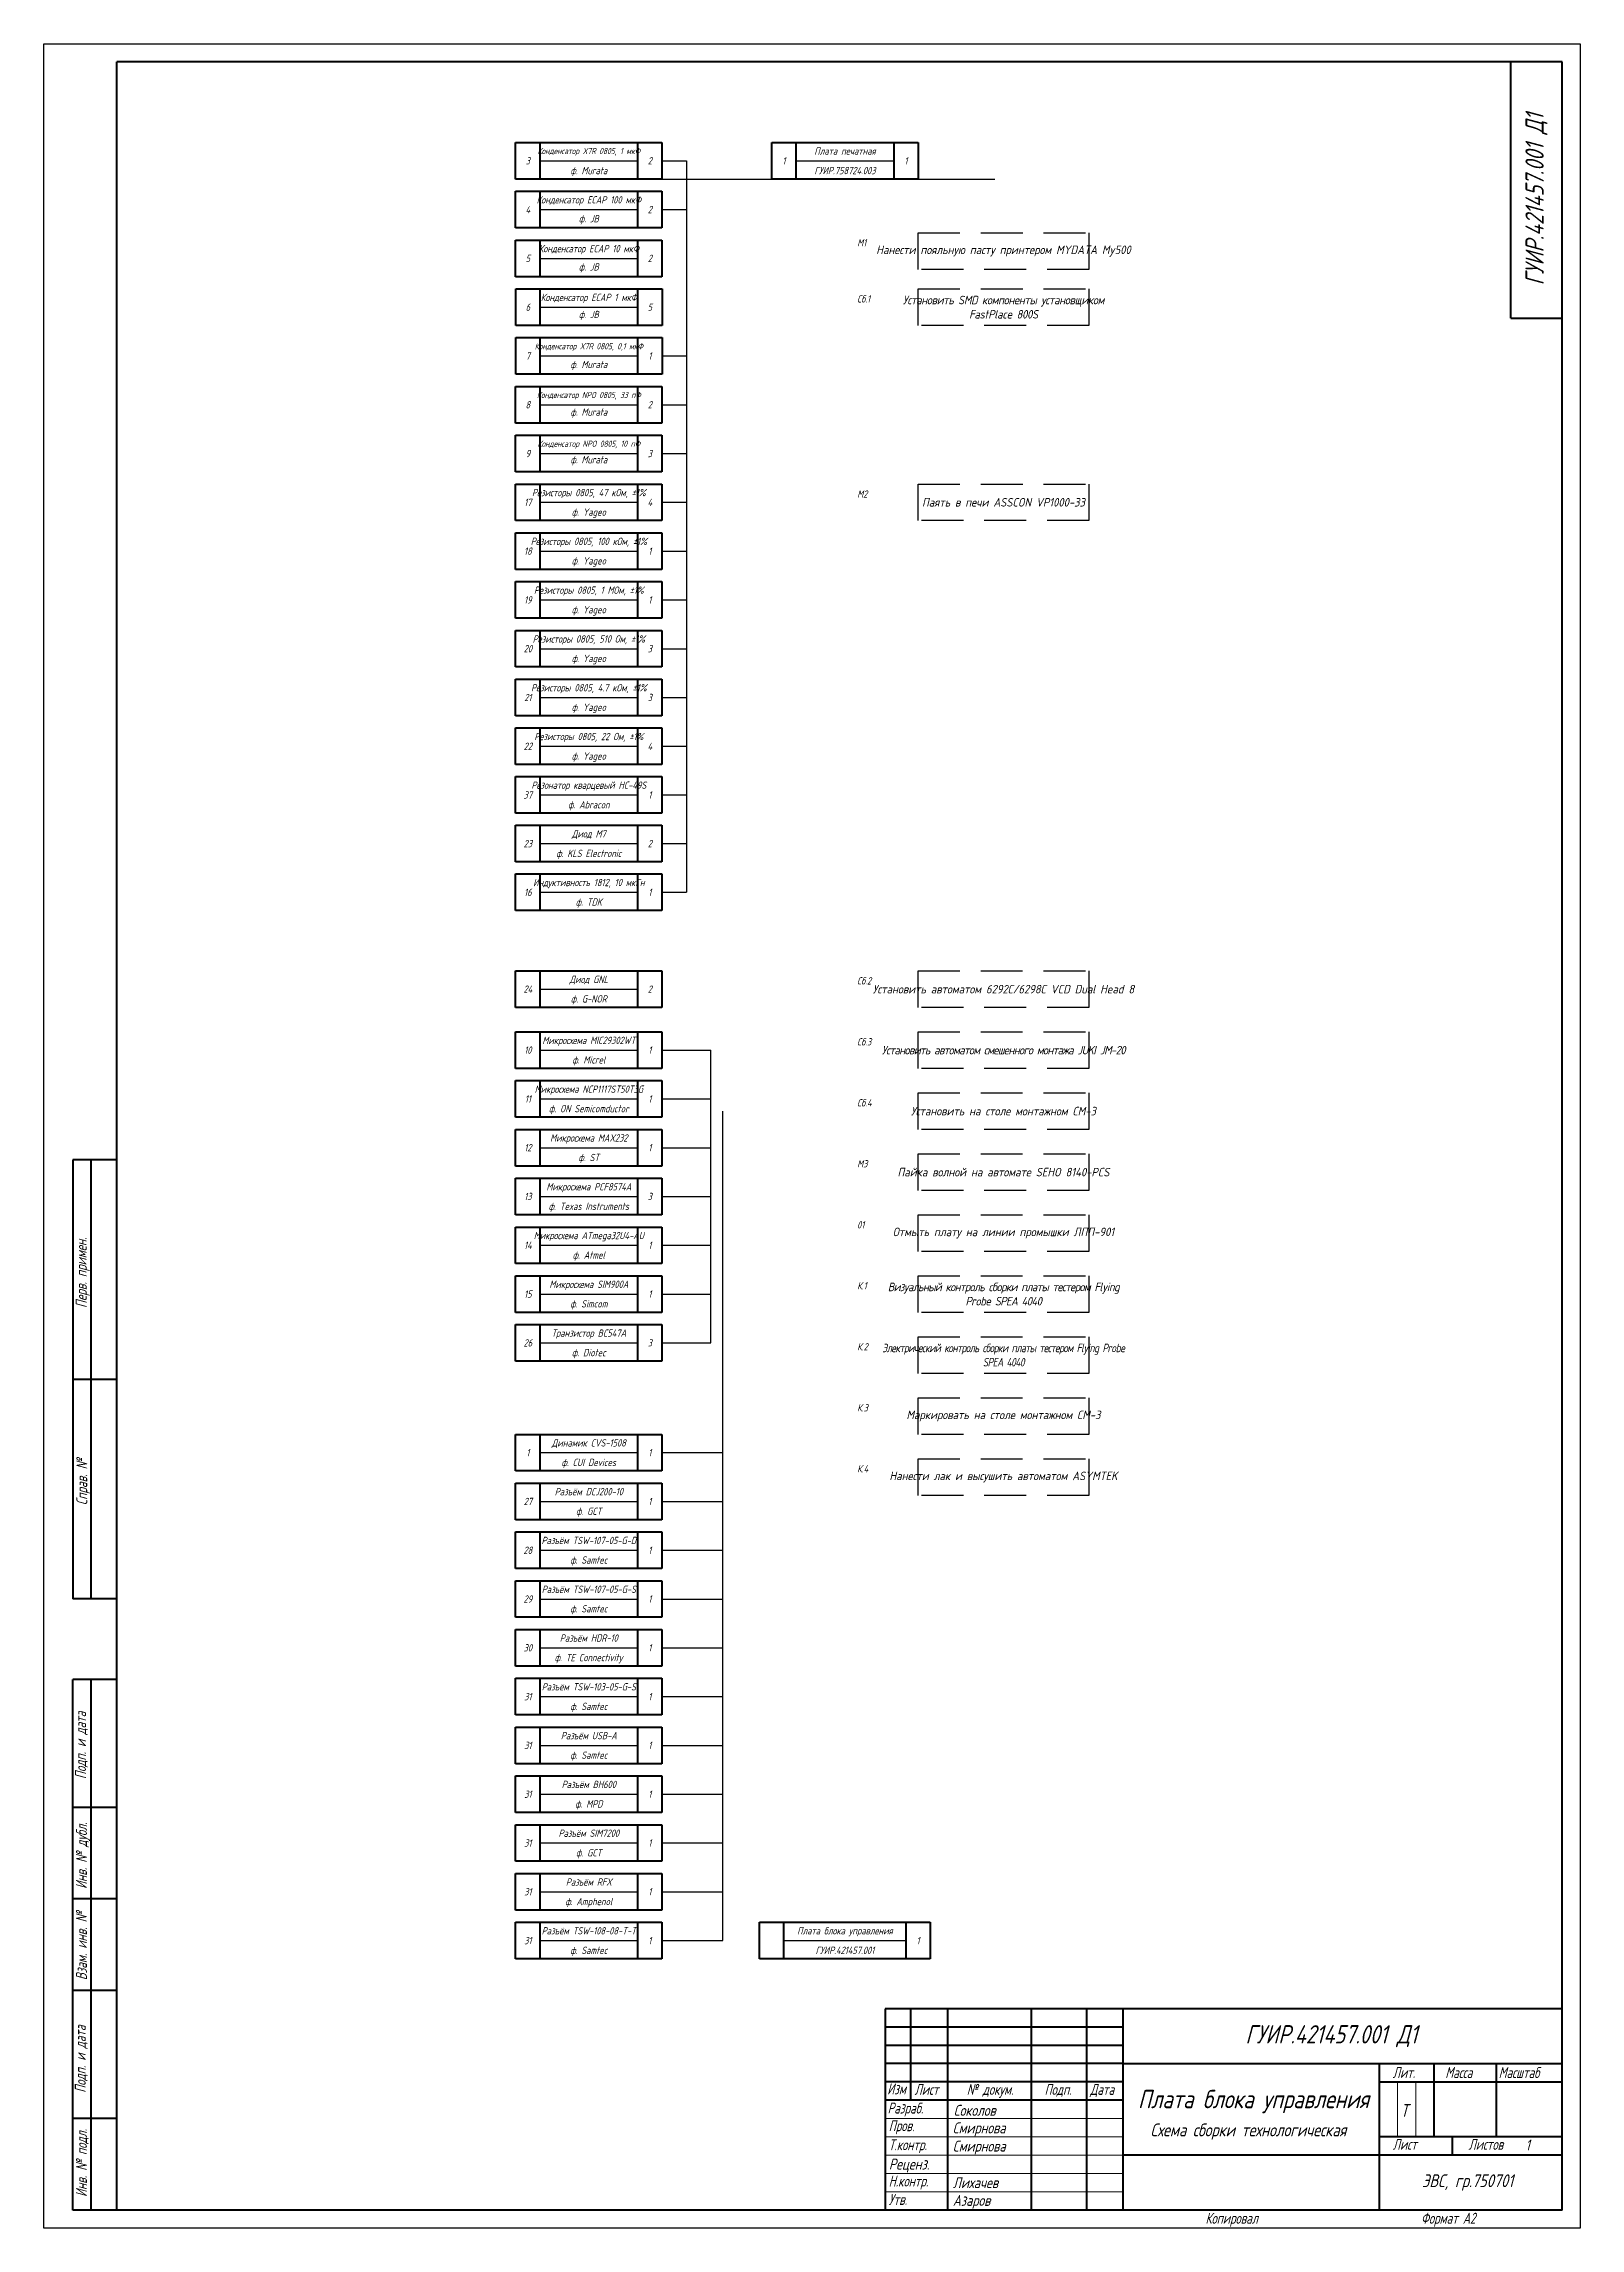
# Model space of a CAD drawing. Header units: millimetres. Extents: x 0 to 420, y 0 to 597.
import ezdxf
from ezdxf.enums import TextEntityAlignment as Align

# ---------------------------------------------------------------- set-up
doc = ezdxf.new("R2010")
doc.units = ezdxf.units.MM
doc.header["$LTSCALE"] = 0.5
doc.linetypes.add('DASHED', pattern=[19.05, 12.7, -6.35])
doc.layers.get('0').update_dxf_attribs({"lineweight": 60})
doc.layers.get('Defpoints').update_dxf_attribs({"color": 5})
for name, color, linetype, lineweight in [('1', 2, 'Continuous', 25), ('2', 5, 'Continuous', 53), ('Основная', 7, 'Continuous', 40), ('текст', 7, 'Continuous', 30), ('тонкая', 7, 'Continuous', 20)]:
    doc.layers.add(name, color=color, linetype=linetype, lineweight=lineweight)
for name, color, linetype in [('HIDDEN', 8, 'DASHED'), ('KONTUR', 7, 'Continuous'), ('TEXT', 4, 'Continuous')]:
    doc.layers.add(name, color=color, linetype=linetype)
doc.styles.add('GOST type A0', font='', dxfattribs={"oblique": 15, "height": 3.5})
doc.styles.add('GOST-A', font='', dxfattribs={"width": 0.9, "oblique": 15, "height": 2})
doc.styles.get("Standard").update_dxf_attribs({"font": 'isocpeui.ttf', "width": 0.9})
doc.styles.get('GOST type A0').set_extended_font_data('GOST type A')
doc.styles.get('GOST-A').set_extended_font_data('GOST type A')

msp = doc.modelspace()

# ---------------------------------------------------------------- linework, layer by layer
for p, q in [((295, 55), (230, 55)), ((295, 50), (230, 50)), ((295, 45), (230, 45)), ((365, 5), (365, 5)), ((365, 5), (365, 5)), ((365, 5), (365, 5))]:
    msp.add_line(p, q)
at = {"lineweight": 50}
for p, q in [((295, 40), (230, 40)), ((295, 35), (230, 35))]:
    msp.add_line(p, q, dxfattribs=at)
at = {"layer": '1'}
for p, q in [((135.67, 565), (162.33, 565)), ((169, 565), (175.67, 565)), ((175.67, 565), (175.67, 405)), ((205.67, 565), (232.33, 565)), ((135.67, 551.67), (162.33, 551.67)), ((169, 551.67), (175.67, 551.67)), ((135.67, 538.33), (162.33, 538.33)), ((135.67, 525), (162.34, 525)), ((135.67, 511.67), (162.34, 511.67)), ((169, 511.67), (175.67, 511.67)), ((135.67, 498.33), (162.33, 498.33)), ((169, 498.33), (175.67, 498.33)), ((135.67, 485), (162.33, 485)), ((169, 485), (175.67, 485)), ((135.67, 471.67), (162.33, 471.67)), ((169, 471.67), (175.67, 471.67)), ((135.67, 458.33), (162.33, 458.33)), ((169, 458.33), (175.67, 458.33)), ((135.67, 445), (162.33, 445)), ((169, 445), (175.67, 445)), ((135.67, 431.67), (162.33, 431.67)), ((169, 431.67), (175.67, 431.67)), ((135.67, 418.33), (162.33, 418.33)), ((169, 418.33), (175.67, 418.33)), ((135.67, 405), (162.33, 405)), ((169, 405), (175.67, 405)), ((175.67, 405), (175.67, 391.7)), ((135.67, 391.7), (162.33, 391.7)), ((169, 391.7), (175.67, 391.7)), ((175.67, 391.7), (175.67, 378.4)), ((135.67, 378.4), (162.33, 378.4)), ((169, 378.4), (175.67, 378.4)), ((175.67, 378.4), (175.67, 365.1)), ((135.67, 365.1), (162.33, 365.1)), ((169, 365.1), (175.67, 365.1)), ((135.66, 338.63), (162.33, 338.63)), ((135.67, 321.97), (162.33, 321.97)), ((169, 321.97), (182.33, 321.97)), ((182.33, 241.97), (182.33, 321.97)), ((135.67, 308.63), (162.33, 308.63)), ((169, 308.63), (182.33, 308.63)), ((185.66, 145.3), (185.66, 305.3)), ((135.67, 295.3), (162.33, 295.3)), ((169, 295.3), (182.33, 295.3)), ((135.67, 281.97), (162.33, 281.97)), ((169, 281.97), (182.33, 281.97)), ((135.67, 268.63), (162.33, 268.63)), ((169, 268.63), (182.33, 268.63)), ((135.67, 255.3), (162.33, 255.3)), ((169, 255.3), (182.33, 255.3)), ((135.67, 241.97), (162.33, 241.97)), ((169, 241.97), (182.33, 241.97)), ((135.66, 211.97), (162.33, 211.97)), ((168.99, 211.97), (185.66, 211.97)), ((135.66, 198.63), (162.33, 198.63)), ((168.99, 198.63), (185.66, 198.63)), ((135.66, 185.3), (162.33, 185.3)), ((168.99, 185.3), (185.66, 185.3)), ((135.66, 171.97), (162.33, 171.97)), ((168.99, 171.97), (185.66, 171.97)), ((135.66, 158.63), (162.33, 158.63)), ((168.99, 158.63), (185.66, 158.63)), ((185.66, 145.3), (185.66, 158.63)), ((135.66, 145.3), (162.33, 145.3)), ((168.99, 145.3), (185.66, 145.3)), ((168.99, 145.3), (185.66, 145.3)), ((185.66, 131.97), (185.66, 145.3)), ((135.66, 131.97), (162.33, 131.97)), ((168.99, 131.97), (185.66, 131.97)), ((168.99, 131.97), (185.66, 131.97)), ((185.66, 118.63), (185.66, 131.97)), ((135.66, 118.63), (162.33, 118.63)), ((168.99, 118.63), (185.66, 118.63)), ((168.99, 118.63), (185.66, 118.63)), ((185.66, 105.3), (185.66, 118.63)), ((135.66, 105.3), (162.33, 105.3)), ((168.99, 105.3), (185.66, 105.3)), ((168.99, 105.3), (185.66, 105.3)), ((185.66, 91.97), (185.66, 105.3)), ((135.66, 91.97), (162.33, 91.97)), ((168.99, 91.97), (185.66, 91.97)), ((168.99, 91.97), (185.66, 91.97)), ((185.66, 78.63), (185.66, 91.97)), ((135.66, 78.63), (162.33, 78.63)), ((168.99, 78.63), (185.66, 78.63)), ((168.99, 78.63), (185.66, 78.63)), ((202.33, 78.63), (235.66, 78.63))]:
    msp.add_line(p, q, dxfattribs=at)
at = {"layer": '2'}
for p, q in [((129, 570), (169, 570)), ((129, 560), (129, 570)), ((135.67, 560), (135.67, 570)), ((162.33, 570), (162.33, 560)), ((169, 570), (169, 560)), ((199, 570), (239, 570)), ((199, 560), (199, 570)), ((205.67, 560), (205.67, 570)), ((232.33, 570), (232.33, 560)), ((239, 570), (239, 560)), ((169, 560), (129, 560)), ((129, 556.67), (169, 556.67)), ((129, 546.67), (129, 556.67)), ((135.67, 546.67), (135.67, 556.67)), ((162.33, 556.67), (162.33, 546.67)), ((169, 556.67), (169, 546.67)), ((239, 560), (199, 560)), ((169, 546.67), (129, 546.67)), ((129, 543.33), (169, 543.33)), ((129, 533.33), (129, 543.33)), ((135.67, 533.33), (135.67, 543.33)), ((162.33, 543.33), (162.33, 533.33)), ((169, 543.33), (169, 533.33)), ((169, 533.33), (129, 533.33)), ((129.01, 530), (169.01, 530)), ((129.01, 520), (129.01, 530)), ((135.67, 520), (135.67, 530)), ((162.34, 530), (162.34, 520)), ((169.01, 530), (169.01, 520)), ((169.01, 520), (129.01, 520)), ((129.01, 516.67), (169.01, 516.67)), ((129.01, 506.67), (129.01, 516.67)), ((135.67, 506.67), (135.67, 516.67)), ((162.34, 516.67), (162.34, 506.67)), ((169.01, 516.67), (169.01, 506.67)), ((129, 503.33), (169, 503.33)), ((129, 493.33), (129, 503.33)), ((169.01, 506.67), (129.01, 506.67)), ((135.67, 493.33), (135.67, 503.33)), ((162.33, 503.33), (162.33, 493.33)), ((169, 503.33), (169, 493.33)), ((169, 493.33), (129, 493.33)), ((129, 490), (169, 490)), ((129, 480), (129, 490)), ((135.67, 480), (135.67, 490)), ((162.33, 490), (162.33, 480)), ((169, 490), (169, 480)), ((169, 480), (129, 480)), ((129, 476.67), (169, 476.67)), ((129, 466.67), (129, 476.67)), ((135.67, 466.67), (135.67, 476.67)), ((162.33, 476.67), (162.33, 466.67)), ((169, 476.67), (169, 466.67)), ((169, 466.67), (129, 466.67)), ((129, 463.33), (169, 463.33)), ((129, 453.33), (129, 463.33)), ((135.67, 453.33), (135.67, 463.33)), ((162.33, 463.33), (162.33, 453.33)), ((169, 463.33), (169, 453.33)), ((169, 453.33), (129, 453.33)), ((129, 450), (169, 450)), ((129, 440), (129, 450)), ((135.67, 440), (135.67, 450)), ((162.33, 450), (162.33, 440)), ((169, 450), (169, 440)), ((169, 440), (129, 440)), ((129, 436.67), (169, 436.67)), ((129, 426.67), (129, 436.67)), ((135.67, 426.67), (135.67, 436.67)), ((162.33, 436.67), (162.33, 426.67)), ((169, 436.67), (169, 426.67)), ((169, 426.67), (129, 426.67)), ((129, 423.33), (169, 423.33)), ((129, 413.33), (129, 423.33)), ((135.67, 413.33), (135.67, 423.33)), ((162.33, 423.33), (162.33, 413.33)), ((169, 423.33), (169, 413.33)), ((169, 413.33), (129, 413.33)), ((129, 410), (169, 410)), ((129, 400), (129, 410)), ((135.67, 400), (135.67, 410)), ((162.33, 410), (162.33, 400)), ((169, 410), (169, 400)), ((169, 400), (129, 400)), ((129, 396.7), (169, 396.7)), ((129, 386.7), (129, 396.7)), ((135.67, 386.7), (135.67, 396.7)), ((162.33, 396.7), (162.33, 386.7)), ((169, 396.7), (169, 386.7)), ((169, 386.7), (129, 386.7)), ((129, 383.4), (169, 383.4)), ((129, 373.4), (129, 383.4)), ((135.67, 373.4), (135.67, 383.4)), ((162.33, 383.4), (162.33, 373.4)), ((169, 383.4), (169, 373.4)), ((169, 373.4), (129, 373.4)), ((129, 370.1), (169, 370.1)), ((129, 360.1), (129, 370.1)), ((135.67, 360.1), (135.67, 370.1)), ((162.33, 370.1), (162.33, 360.1)), ((169, 370.1), (169, 360.1)), ((169, 360.1), (129, 360.1)), ((128.99, 343.63), (168.99, 343.63)), ((128.99, 333.63), (128.99, 343.63)), ((135.66, 333.63), (135.66, 343.63)), ((162.33, 343.63), (162.33, 333.63)), ((168.99, 343.63), (168.99, 333.63)), ((168.99, 333.63), (128.99, 333.63)), ((129, 326.97), (169, 326.97)), ((129, 316.97), (129, 326.97)), ((135.67, 316.97), (135.67, 326.97)), ((162.33, 326.97), (162.33, 316.97)), ((169, 326.97), (169, 316.97)), ((169, 316.97), (129, 316.97)), ((129, 313.63), (169, 313.63)), ((129, 303.63), (129, 313.63)), ((135.67, 303.63), (135.67, 313.63)), ((162.33, 313.63), (162.33, 303.63)), ((169, 313.63), (169, 303.63)), ((169, 303.63), (129, 303.63)), ((129, 300.3), (169, 300.3)), ((129, 290.3), (129, 300.3)), ((135.67, 290.3), (135.67, 300.3)), ((162.33, 300.3), (162.33, 290.3)), ((169, 300.3), (169, 290.3)), ((169, 290.3), (129, 290.3)), ((129, 286.97), (169, 286.97)), ((129, 276.97), (129, 286.97)), ((135.67, 276.97), (135.67, 286.97)), ((162.33, 286.97), (162.33, 276.97)), ((169, 286.97), (169, 276.97)), ((169, 276.97), (129, 276.97)), ((129, 273.63), (169, 273.63)), ((129, 263.63), (129, 273.63)), ((135.67, 263.63), (135.67, 273.63)), ((162.33, 273.63), (162.33, 263.63)), ((169, 273.63), (169, 263.63)), ((169, 263.63), (129, 263.63)), ((129, 260.3), (169, 260.3)), ((129, 250.3), (129, 260.3)), ((135.67, 250.3), (135.67, 260.3)), ((162.33, 260.3), (162.33, 250.3)), ((169, 260.3), (169, 250.3)), ((169, 250.3), (129, 250.3)), ((129, 246.97), (169, 246.97)), ((129, 236.97), (129, 246.97)), ((135.67, 236.97), (135.67, 246.97)), ((162.33, 246.97), (162.33, 236.97)), ((169, 246.97), (169, 236.97)), ((169, 236.97), (129, 236.97)), ((128.99, 216.97), (168.99, 216.97)), ((128.99, 206.97), (128.99, 216.97)), ((135.66, 206.97), (135.66, 216.97)), ((162.33, 216.97), (162.33, 206.97)), ((168.99, 216.97), (168.99, 206.97)), ((168.99, 206.97), (128.99, 206.97)), ((128.99, 203.63), (168.99, 203.63)), ((128.99, 193.63), (128.99, 203.63)), ((135.66, 193.63), (135.66, 203.63)), ((162.33, 203.63), (162.33, 193.63)), ((168.99, 203.63), (168.99, 193.63)), ((168.99, 193.63), (128.99, 193.63)), ((128.99, 190.3), (168.99, 190.3)), ((128.99, 180.3), (128.99, 190.3)), ((135.66, 180.3), (135.66, 190.3)), ((162.33, 190.3), (162.33, 180.3)), ((168.99, 190.3), (168.99, 180.3)), ((168.99, 180.3), (128.99, 180.3)), ((128.99, 176.97), (168.99, 176.97)), ((128.99, 166.97), (128.99, 176.97)), ((135.66, 166.97), (135.66, 176.97)), ((162.33, 176.97), (162.33, 166.97)), ((168.99, 176.97), (168.99, 166.97)), ((168.99, 166.97), (128.99, 166.97)), ((128.99, 163.63), (168.99, 163.63)), ((128.99, 153.63), (128.99, 163.63)), ((135.66, 153.63), (135.66, 163.63)), ((162.33, 163.63), (162.33, 153.63)), ((168.99, 163.63), (168.99, 153.63)), ((168.99, 153.63), (128.99, 153.63)), ((128.99, 150.3), (168.99, 150.3)), ((128.99, 140.3), (128.99, 150.3)), ((135.66, 140.3), (135.66, 150.3)), ((162.33, 150.3), (162.33, 140.3)), ((168.99, 150.3), (168.99, 140.3)), ((168.99, 140.3), (128.99, 140.3)), ((128.99, 136.97), (168.99, 136.97)), ((128.99, 126.97), (128.99, 136.97)), ((135.66, 126.97), (135.66, 136.97)), ((162.33, 136.97), (162.33, 126.97)), ((168.99, 136.97), (168.99, 126.97)), ((168.99, 126.97), (128.99, 126.97)), ((128.99, 123.63), (168.99, 123.63)), ((128.99, 113.63), (128.99, 123.63)), ((135.66, 113.63), (135.66, 123.63)), ((162.33, 123.63), (162.33, 113.63)), ((168.99, 123.63), (168.99, 113.63)), ((168.99, 113.63), (128.99, 113.63)), ((128.99, 110.3), (168.99, 110.3)), ((128.99, 100.3), (128.99, 110.3)), ((135.66, 100.3), (135.66, 110.3)), ((162.33, 110.3), (162.33, 100.3)), ((168.99, 110.3), (168.99, 100.3)), ((168.99, 100.3), (128.99, 100.3)), ((128.99, 96.97), (168.99, 96.97)), ((128.99, 86.97), (128.99, 96.97)), ((135.66, 86.97), (135.66, 96.97)), ((162.33, 96.97), (162.33, 86.97)), ((168.99, 96.97), (168.99, 86.97)), ((168.99, 86.97), (128.99, 86.97)), ((128.99, 83.63), (168.99, 83.63)), ((128.99, 73.63), (128.99, 83.63)), ((135.66, 73.63), (135.66, 83.63)), ((162.33, 83.63), (162.33, 73.63)), ((168.99, 83.63), (168.99, 73.63)), ((195.66, 83.63), (242.33, 83.63)), ((195.66, 73.63), (195.66, 83.63)), ((202.33, 73.63), (202.33, 83.63)), ((235.66, 83.63), (235.66, 73.63)), ((242.33, 83.63), (242.33, 73.63)), ((168.99, 73.63), (128.99, 73.63)), ((242.33, 73.63), (195.66, 73.63))]:
    msp.add_line(p, q, dxfattribs=at)
at = {"layer": 'Defpoints'}
for p, q in [((169, 560), (260, 560)), ((175.67, 511.67), (175.67, 498.33))]:
    msp.add_line(p, q, dxfattribs=at)
at = {"layer": 'HIDDEN', "ltscale": 1.8}
for p, q in [((239.01, 545.33), (285.67, 545.33)), ((239.01, 535.33), (239.01, 545.33)), ((285.67, 545.33), (285.67, 535.33)), ((285.67, 535.33), (239.01, 535.33)), ((239.01, 530), (285.67, 530)), ((239.01, 520), (239.01, 530)), ((285.67, 530), (285.67, 520)), ((285.67, 520), (239.01, 520)), ((239.01, 476.67), (285.67, 476.67)), ((239.01, 466.67), (239.01, 476.67)), ((285.67, 476.67), (285.67, 466.67)), ((285.67, 466.67), (239.01, 466.67)), ((239, 343.63), (285.67, 343.63)), ((239, 333.63), (239, 343.63)), ((285.67, 343.63), (285.67, 333.63)), ((285.67, 333.63), (239, 333.63)), ((239, 326.97), (285.67, 326.97)), ((239, 316.97), (239, 326.97)), ((285.67, 326.97), (285.67, 316.97)), ((285.67, 316.97), (239, 316.97)), ((239, 310.3), (285.67, 310.3)), ((239, 300.3), (239, 310.3)), ((285.67, 310.3), (285.67, 300.3)), ((285.67, 300.3), (239, 300.3)), ((239, 293.63), (285.67, 293.63)), ((239, 283.63), (239, 293.63)), ((285.67, 293.63), (285.67, 283.63)), ((285.67, 283.63), (239, 283.63)), ((239, 276.97), (285.67, 276.97)), ((239, 266.97), (239, 276.97)), ((285.67, 276.97), (285.67, 266.97)), ((285.67, 266.97), (239, 266.97)), ((239, 260.3), (285.67, 260.3)), ((239, 250.3), (239, 260.3)), ((285.67, 260.3), (285.67, 250.3)), ((285.67, 250.3), (239, 250.3)), ((239, 243.63), (285.67, 243.63)), ((239, 233.63), (239, 243.63)), ((285.67, 243.63), (285.67, 233.63)), ((285.67, 233.63), (239, 233.63)), ((239, 226.97), (285.67, 226.97)), ((239, 216.97), (239, 226.97)), ((285.67, 226.97), (285.67, 216.97)), ((285.67, 216.97), (239, 216.97)), ((239, 210.3), (285.67, 210.3)), ((239, 200.3), (239, 210.3)), ((285.67, 210.3), (285.67, 200.3)), ((285.67, 200.3), (239, 200.3))]:
    msp.add_line(p, q, dxfattribs=at)
at = {"layer": 'KONTUR'}
for p, q in [((0, 0), (0, 597)), ((0, 597), (420, 597)), ((420, 597), (420, 0)), ((420, 0), (0, 0))]:
    msp.add_line(p, q, dxfattribs=at)
at = {"layer": 'Основная'}
for p, q in [((20, 45), (20, 592)), ((415, 592), (20, 592)), ((401, 522), (401, 592)), ((415, 5), (415, 592)), ((401, 522), (415, 522)), ((8, 292), (8, 172)), ((20, 292), (8, 292)), ((13, 172), (13, 292)), ((20, 232), (8, 232)), ((20, 172), (8, 172)), ((8, 5), (8, 150)), ((20, 150), (8, 150)), ((13, 5), (13, 150)), ((20, 115), (8, 115)), ((20, 90), (8, 90)), ((20, 65), (8, 65)), ((230, 60), (230, 5)), ((415, 60), (230, 60)), ((237, 35), (237, 60)), ((247, 60), (247, 5)), ((270, 5), (270, 60)), ((285, 60), (285, 5)), ((295, 60), (295, 5)), ((20, 5), (20, 45)), ((295, 45), (415, 45)), ((365, 45), (365, 5)), ((380, 45), (380, 25)), ((397, 45), (397, 25)), ((365, 40), (415, 40)), ((20, 30), (8, 30)), ((415, 25), (365, 25)), ((385, 25), (385, 20)), ((415, 20), (295, 20)), ((415, 5), (8, 5))]:
    msp.add_line(p, q, dxfattribs=at)
at = {"layer": 'тонкая'}
for p, q in [((369.99, 39.79), (369.99, 25)), ((375.07, 39.79), (375.07, 25)), ((230, 30), (295, 30)), ((295, 25), (230, 25)), ((295, 20), (230, 20))]:
    msp.add_line(p, q, dxfattribs=at)
for points in [[(230, 15), (295, 15)], [(230, 10), (295, 10)]]:
    msp.add_lwpolyline(points, dxfattribs=at)

# ---------------------------------------------------------------- texts
at = {"insert": (405, 24.27), "char_height": 3, "attachment_point": 1, "style": 'GOST type A0'}
msp.add_mtext_dynamic_manual_height_columns('1', width=3.9729, gutter_width=17.5, heights=[0], dxfattribs=at)
at = {"layer": 'TEXT', "style": 'GOST-A', "oblique": 15, "width": 0.9}
for s, height, p in [('Конденсатор X7R 0805, 1 мкФ', 1.7, (149, 567.67)), ('Плата печатная', 2, (219, 567.67)), ('3', 2, (132.33, 565)), ('ф. Murata', 2, (149, 562.33)), ('2', 2, (165.67, 565)), ('1', 2, (202.33, 565)), ('ГУИР.758724.003', 2, (219, 562.33)), ('1', 2, (235.67, 565)), ('Конденсатор ECAP 100 мкФ', 2, (149, 554.33)), ('4', 2, (132.33, 551.67)), ('ф. JB', 2, (149, 549.17)), ('2', 2, (165.67, 551.67)), ('5', 2, (132.33, 538.33)), ('Конденсатор ECAP 10 мкФ', 2, (149, 541)), ('2', 2, (165.67, 538.33)), ('ф. JB', 2, (149, 536)), ('6', 2, (132.34, 525)), ('Конденсатор ECAP 1 мкФ', 2, (149.01, 527.67)), ('5', 2, (165.67, 525)), ('ф. JB', 2, (149, 523)), ('Конденсатор X7R 0805, 0,1 мкФ', 1.7, (149.01, 514.33)), ('7', 2, (132.34, 511.67)), ('ф. Murata', 2, (149, 509.33)), ('1', 2, (165.67, 511.67)), ('Конденсатор NPO 0805, 33 пФ', 1.7, (149, 501)), ('8', 2, (132.33, 498.33)), ('ф. Murata', 2, (149, 496.33)), ('2', 2, (165.67, 498.33)), ('9', 2, (132.33, 485)), ('Конденсатор NPO 0805, 10 пФ', 1.7, (149, 487.67)), ('ф. Murata', 2, (149, 483.33)), ('3', 2, (165.67, 485)), ('17', 2, (132.33, 471.67)), ('Резисторы 0805, 47 кОм, ±1%%%', 2, (149, 474.33)), ('4', 2, (165.67, 471.67)), ('ф. Yageo', 2, (149, 469)), ('Резисторы 0805, 100 кОм, ±1%%%', 2, (149, 461)), ('18', 2, (132.33, 458.33)), ('ф. Yageo', 2, (149, 455.67)), ('1', 2, (165.67, 458.33)), ('Резисторы 0805, 1 МОм, ±1%%%', 2, (149, 447.67)), ('19', 2, (132.33, 445)), ('ф. Yageo', 2, (149, 442.33)), ('1', 2, (165.67, 445)), ('20', 2, (132.33, 431.67)), ('Резисторы 0805, 510 Ом, ±1%%%', 2, (149, 434.33)), ('ф. Yageo', 2, (149, 429)), ('3', 2, (165.67, 431.67)), ('21', 2, (132.33, 418.33)), ('Резисторы 0805, 4.7 кОм, ±1%%%', 2, (149, 421)), ('3', 2, (165.67, 418.33)), ('ф. Yageo', 2, (149, 415.67)), ('22', 2, (132.33, 405)), ('Резисторы 0805, 22 Ом, ±1%%%', 2, (149, 407.67)), ('4', 2, (165.67, 405)), ('ф. Yageo', 2, (149, 402.33)), ('Резонатор кварцевый HC-49S', 2, (149, 394.37)), ('37', 2, (132.33, 391.7)), ('ф. Abracon', 2, (149, 389.03)), ('1', 2, (165.67, 391.7)), ('23', 2, (132.33, 378.4)), ('ф. KLS Electronic', 2, (149, 375.73)), ('Диод М7', 2, (149, 381.07)), ('2', 2, (165.67, 378.4)), ('16', 2, (132.33, 365.1)), ('Индуктивность 1812, 10 мкГн', 2, (149, 367.77)), ('1', 2, (165.67, 365.1)), ('ф. TDK', 2, (149, 362.43)), ('Диод GNL', 2, (148.99, 341.3)), ('24', 2, (132.33, 338.63)), ('ф. G-NOR', 2, (148.99, 335.97)), ('2', 2, (165.66, 338.63)), ('10', 2, (132.33, 321.97)), ('Микросхема MIC29302WT', 2, (149, 324.63)), ('1', 2, (165.67, 321.97)), ('ф. Micrel', 2, (149, 319.3)), ('Микросхема NCP1117ST50T3G', 2, (149, 311.3)), ('11', 2, (132.33, 308.63)), ('ф. ON Semicomductor', 2, (149, 305.97)), ('1', 2, (165.67, 308.63)), ('Микросхема MAX232', 2, (149, 297.97)), ('12', 2, (132.33, 295.3)), ('ф. ST', 2, (149, 292.63)), ('1', 2, (165.67, 295.3)), ('13', 2, (132.33, 281.97)), ('Микросхема PCF8574A', 2, (149, 284.63)), ('3', 2, (165.67, 281.97)), ('ф. Texas Instruments', 2, (149, 279.3)), ('14', 2, (132.33, 268.63)), ('Микросхема ATmega32U4-AU', 2, (149, 271.3)), ('1', 2, (165.67, 268.63)), ('ф. Atmel', 2, (149, 265.97)), ('Микросхема SIM900A', 2, (149, 257.97)), ('15', 2, (132.33, 255.3)), ('ф. Simcom', 2, (149, 252.63)), ('1', 2, (165.67, 255.3)), ('Транзистор BC547A', 2, (149, 244.63)), ('26', 2, (132.33, 241.97)), ('ф. Diotec', 2, (149, 239.3)), ('3', 2, (165.67, 241.97)), ('Динамик CVS-1508', 2, (148.99, 214.63)), ('1', 2, (132.33, 211.97)), ('ф. CUI Devices', 2, (148.99, 209.3)), ('1', 2, (165.66, 211.97)), ('27', 2, (132.33, 198.63)), ('Разъём DCJ200-10', 2, (148.99, 201.3)), ('1', 2, (165.66, 198.63)), ('ф. GCT', 2, (148.99, 195.97)), ('28', 2, (132.33, 185.3)), ('Разъём TSW-107-05-G-D', 2, (148.99, 187.97)), ('1', 2, (165.66, 185.3)), ('ф. Samtec', 2, (148.99, 182.63)), ('Разъём TSW-107-05-G-S', 2, (148.99, 174.63)), ('29', 2, (132.33, 171.97)), ('ф. Samtec', 2, (148.99, 169.3)), ('1', 2, (165.66, 171.97)), ('Разъём HDR-10', 2, (148.99, 161.3)), ('30', 2, (132.33, 158.63)), ('ф. TE Connectivity', 2, (148.99, 155.97)), ('1', 2, (165.66, 158.63)), ('31', 2, (132.33, 145.3)), ('Разъём TSW-103-05-G-S', 2, (148.99, 147.97)), ('ф. Samtec', 2, (148.99, 142.63)), ('1', 2, (165.66, 145.3)), ('31', 2, (132.33, 131.97)), ('Разъём USB-A', 2, (148.99, 134.63)), ('1', 2, (165.66, 131.97)), ('ф. Samtec', 2, (148.99, 129.3)), ('31', 2, (132.33, 118.63)), ('Разъём BH600', 2, (148.99, 121.3)), ('1', 2, (165.66, 118.63)), ('ф. MPD', 2, (148.99, 115.97)), ('Разъём SIM7200', 2, (148.99, 107.97)), ('31', 2, (132.33, 105.3)), ('ф. GCT', 2, (148.99, 102.63)), ('1', 2, (165.66, 105.3)), ('Разъём RFX', 2, (148.99, 94.63)), ('31', 2, (132.33, 91.97)), ('ф. Amphenol', 2, (148.99, 89.3)), ('1', 2, (165.66, 91.97)), ('31', 2, (132.33, 78.63)), ('Разъём TSW-108-08-T-T', 2, (148.99, 81.3)), ('1', 2, (165.66, 78.63)), ('Плата блока управления', 2, (218.99, 81.3)), ('1', 2, (238.99, 78.63)), ('ф. Samtec', 2, (148.99, 75.97)), ('ГУИР.421457.001', 2, (218.99, 75.97))]:
    msp.add_text(s, height=height, dxfattribs=at).set_placement(p, align=Align.MIDDLE_CENTER)
for s, p in [('М1', (222.34, 541)), ('Сб.1', (222.34, 525.67)), ('М2', (222.34, 472.33)), ('Сб.2', (222.33, 339.3)), ('Сб.3', (222.33, 322.63)), ('Сб.4', (222.33, 305.97)), ('М3', (222.33, 289.3)), ('01', (222.33, 272.63)), ('К.1', (222.33, 255.97)), ('К.2', (222.33, 239.3)), ('К.3', (222.33, 222.63)), ('К.4', (222.33, 205.97))]:
    msp.add_text(s, height=2, dxfattribs=at).set_placement(p, align=Align.BOTTOM_LEFT)
at = {"layer": 'TEXT', "char_height": 2.3333, "attachment_point": 5}
for s, width, heights, insert in [('Нанести пояльную пасту принтером MYDATA My500', 70, [0], (262.34, 540.33)), ('{\\T0.95;Установить SMD компоненты установщиком FastPlace 800S}', 67.4561, [0], (262.34, 525)), ('Паять в печи ASSCON VP1000-33', 67.4561, [0], (262.34, 471.67)), ('Установить автоматом 6292С/6298С VCD Dual Head 8', 70.0009, [0], (262.33, 338.63)), ('{\\T0.9;Установить автоматом смешенного монтажа JUKI JM-20}', 70.0009, [0], (262.33, 321.97)), ('Установить на столе монтажном СМ-3', 70.0009, [0], (262.33, 305.3)), ('Пайка волной на автомате SEHO 8140-PCS', 69.7992, [0], (262.33, 288.63)), ('Отмыть плату на линии промышки ЛПП-901 ', 61.2526, [10.38], (262.33, 271.97)), ('\\A1;{\\W0.9;\\T0.9;Визуальный контроль сборки платы \\A0;тестером Flying Probe SPEA 4040}', 68.848, [0], (262.33, 255.3)), ('\\A1;{\\W0.8;\\T0.9;Электрический контроль сборки платы \\A0;тестером Flying Probe SPEA 4040}', 68.2861, [0], (262.33, 238.63)), ('Маркировать на столе монтажном СМ-3', 61.2526, [0], (262.33, 221.97)), ('Нанести лак и высушить автоматом ASYMTEK', 65.6263, [0], (262.33, 205.3))]:
    msp.add_mtext_dynamic_manual_height_columns(s, width=width, gutter_width=17.5, heights=heights, dxfattribs=dict(at, insert=insert))
at = {"layer": 'текст', "style": 'GOST-A', "oblique": 15, "width": 0.9}
for s, p in [('Перв. примен.', (11.75, 251.51)), ('Справ. №', (11.91, 197.63)), ('Подп. и дата', (11.57, 122.77)), ('Инв. № дубл.', (11.82, 92.75)), ('Взам. инв. №', (11.82, 67.82)), ('Подп. и дата', (11.52, 37.03)), ('Инв. № подл.', (11.82, 8.57))]:
    msp.add_text(s, height=3, rotation=90, dxfattribs=at).set_placement(p)
for s, p in [('Лит.', (368.72, 41.07)), ('Масса', (383.09, 41.07)), ('Масштаб', (397.68, 41.07)), ('Изм', (230.55, 36.61)), ('Лист', (238.02, 36.46)), ('№ докум. ', (252.3, 36.46)), ('Подп.', (273.56, 36.46)), ('Дата', (286.01, 36.46)), ('Разраб.', (230.66, 31.36)), ('Пров.', (230.96, 26.53)), ('Т.контр.', (230.96, 21.33)), ('Лист', (368.72, 21.45)), ('Листов', (389.44, 21.45)), ('Н.контр.', (230.96, 11.41)), ('Утв.', (230.96, 6.39)), ('Копировал', (317.54, 1.25)), ('Формат А2', (376.46, 1.25))]:
    msp.add_text(s, height=3, dxfattribs=at).set_placement(p)
at = {"layer": 'текст', "style": 'GOST type A0', "oblique": 15}
msp.add_text('Реценз.', height=3, dxfattribs=at).set_placement((231.01, 16.05))
at = {"layer": 'тонкая', "style": 'GOST type A0', "oblique": 15}
msp.add_text('Т', height=3.5, dxfattribs=at).set_placement((370.9, 30.47))
at = {"layer": 'тонкая', "insert": (405, 530.95), "char_height": 5, "attachment_point": 1, "rotation": 90, "style": 'GOST type A0'}
msp.add_mtext_dynamic_manual_height_columns('ГУИР.421457.001 Д1', width=57.8132, gutter_width=47.88, heights=[3.09], dxfattribs=at)
at = {"layer": 'тонкая', "attachment_point": 1, "style": 'GOST type A0'}
for s, width, gutter_width, heights, insert, char_height in [('ГУИР.421457.001 Д1', 57.8132, 47.88, [3.09], (328.46, 55.52), 5), ('\\pi5.36281;Плата блока управления', 74.2047, 12.5, [2.36], (293.73, 37.81), 5), ('Соколов', 7.5622, 12.5, [0], (248.75, 33.74), 3), ('Смирнова', 7.5622, 12.5, [0], (248.46, 28.94), 3), ('Смирнова', 7.5622, 12.5, [0], (248.49, 23.97), 3), ('Схема сборки технологическая', 63.2793, 12.5, [0], (302.5, 28.63), 3.5), ('Лихачев', 7.5622, 12.5, [0], (248.49, 13.97), 3), ('ЭВС, гр.750701', 28.5892, 12.5, [2.56], (376.71, 14.75), 3.5), ('Азаров', 7.5622, 12.5, [0], (248.49, 9.13), 3)]:
    msp.add_mtext_dynamic_manual_height_columns(s, width=width, gutter_width=gutter_width, heights=heights, dxfattribs=dict(at, insert=insert, char_height=char_height))

doc.saveas('drawing.dxf')
